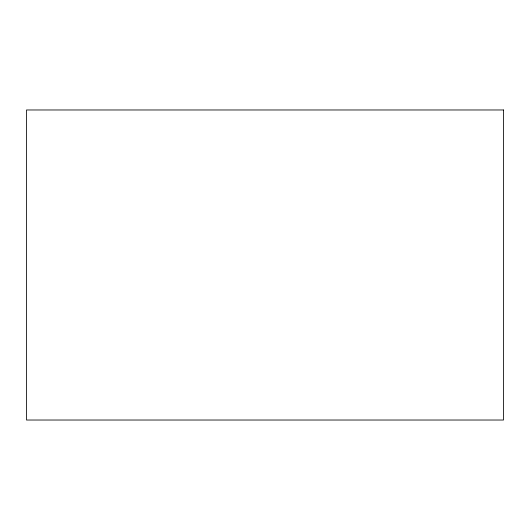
<?xml version="1.0" encoding="UTF-8"?>
<svg xmlns="http://www.w3.org/2000/svg" width="530" height="530" viewBox="0 0 530 530"><rect width="100%" height="100%" fill="white"/><g stroke="black" fill="none" stroke-linecap="round" stroke-linejoin="round"><path stroke-width="0.79" d="M503.5 109.975L26.5 109.975L26.5 420.025L503.5 420.025L503.5 109.975"/></g></svg>
